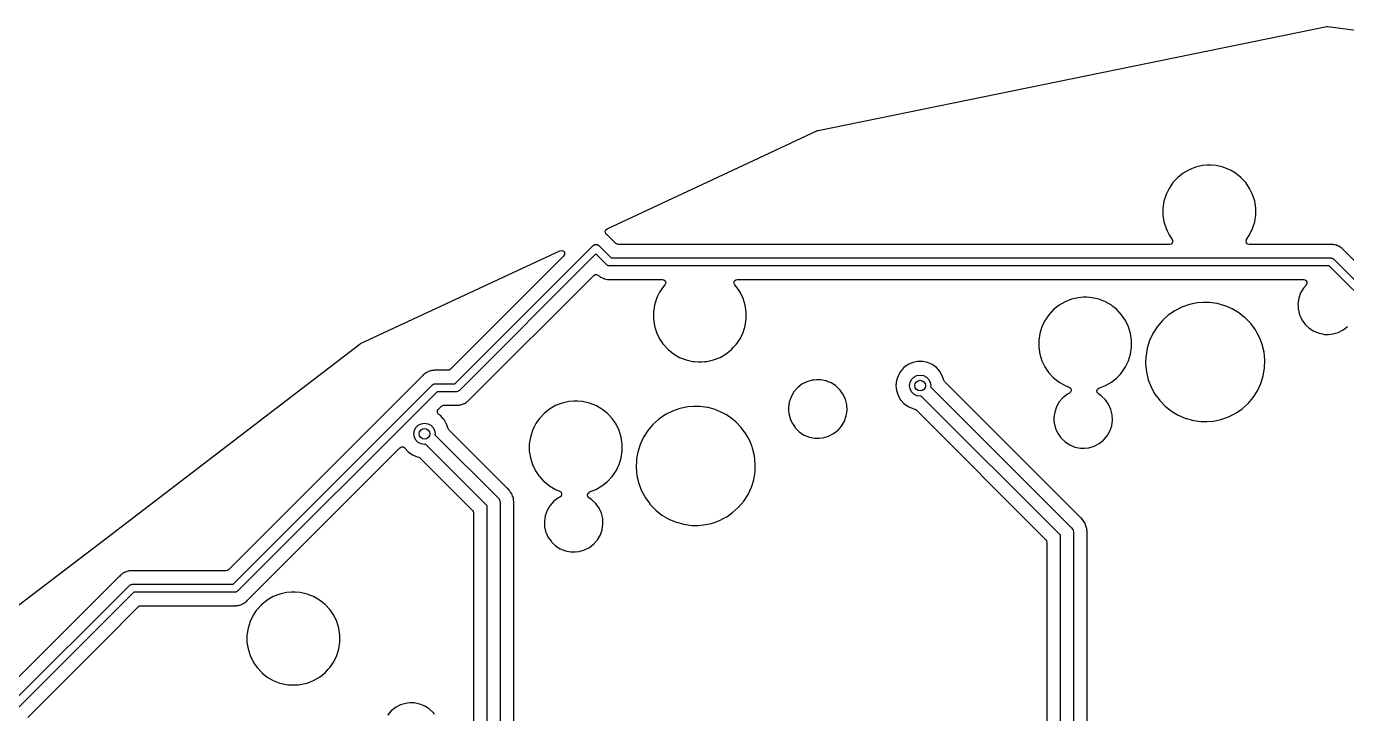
# Model space of a CAD drawing. Extents: x 15 to 269, y -160 to -43.
# Drawn here: x 173.04 to 222.85, y -69.39 to -43.45 of the extents above; entities that cross this region are included whole.
import ezdxf

# ---------------------------------------------------------------- set-up
doc = ezdxf.new("R2010")
doc.units = 0
doc.layers.add('BLACK', color=7, linetype='CONTINUOUS')

msp = doc.modelspace()

# ---------------------------------------------------------------- linework, layer by layer
at = {"layer": 'BLACK', "linetype": 'CONTINUOUS'}
for p, q in [((202.914, -47.3775), (222.1, -43.4547)), ((222.1, -43.4547), (222.141, -43.4533)), ((222.141, -43.4533), (244.502, -46.4415)), ((200.47, -48.514), (202.887, -47.3867)), ((202.887, -47.3867), (202.914, -47.3775)), ((194.948, -51.0893), (200.47, -48.514)), ((217.152, -48.7652), (216.907, -48.8611)), ((217.407, -48.7068), (217.152, -48.7652)), ((217.603, -48.6921), (217.407, -48.7068)), ((217.734, -48.6921), (217.603, -48.6921)), ((217.603, -48.6921), (217.603, -48.6921)), ((217.931, -48.7068), (217.734, -48.6921)), ((217.734, -48.6921), (217.734, -48.6921)), ((218.186, -48.7652), (217.931, -48.7068)), ((218.431, -48.8611), (218.186, -48.7652)), ((216.475, -49.1558), (216.297, -49.3481)), ((216.68, -48.9922), (216.475, -49.1558)), ((216.907, -48.8611), (216.68, -48.9922)), ((218.472, -48.8851), (218.431, -48.8611)), ((218.431, -48.8611), (218.431, -48.8611)), ((218.431, -48.8611), (218.431, -48.8611)), ((218.658, -48.9922), (218.472, -48.8851)), ((218.863, -49.1558), (218.658, -48.9922)), ((218.658, -48.9922), (218.658, -48.9922)), ((219.041, -49.3481), (218.863, -49.1558)), ((218.863, -49.1558), (218.863, -49.1558)), ((218.863, -49.1558), (218.863, -49.1558)), ((216.035, -49.8013), (215.958, -50.052)), ((216.149, -49.5649), (216.035, -49.8013)), ((216.213, -49.4709), (216.149, -49.5649)), ((216.297, -49.3481), (216.213, -49.4709)), ((219.041, -49.3482), (219.041, -49.3481)), ((219.041, -49.3481), (219.041, -49.3481)), ((219.189, -49.5649), (219.041, -49.3482)), ((219.303, -49.8013), (219.189, -49.5649)), ((219.38, -50.052), (219.303, -49.8013)), ((215.958, -50.052), (215.918, -50.3114)), ((219.419, -50.3114), (219.38, -50.052)), ((215.918, -50.3114), (215.918, -50.5738)), ((215.918, -50.5738), (215.958, -50.8332)), ((219.38, -50.8332), (219.419, -50.5738)), ((219.419, -50.5738), (219.419, -50.3114)), ((194.878, -51.184), (194.901, -51.1277)), ((194.884, -51.2445), (194.878, -51.184)), ((194.919, -51.2947), (194.884, -51.2445)), ((194.901, -51.1277), (194.948, -51.0893)), ((194.947, -51.3198), (194.919, -51.2947)), ((215.958, -50.8332), (216.035, -51.084)), ((216.035, -51.084), (216.075, -51.1666)), ((216.075, -51.1666), (216.149, -51.3203)), ((219.189, -51.3203), (219.303, -51.084)), ((219.303, -51.084), (219.38, -50.8332)), ((189.208, -56.94), (194.424, -51.7239)), ((194.424, -51.7239), (194.491, -51.6851)), ((194.491, -51.6851), (194.569, -51.6851)), ((194.569, -51.6851), (194.636, -51.7239)), ((194.636, -51.7239), (195.105, -52.1926)), ((194.953, -51.3247), (194.947, -51.3198)), ((194.966, -51.3351), (194.953, -51.3247)), ((194.978, -51.347), (194.966, -51.3351)), ((194.966, -51.3351), (194.966, -51.3351)), ((194.984, -51.3523), (194.978, -51.347)), ((195.028, -51.3911), (194.984, -51.3523)), ((195.033, -51.3987), (195.028, -51.3911)), ((195.048, -51.4167), (195.033, -51.3987)), ((195.168, -51.5371), (195.048, -51.4167)), ((195.279, -51.6478), (195.168, -51.5371)), ((195.319, -51.6747), (195.279, -51.6478)), ((195.367, -51.6841), (195.319, -51.6747)), ((216.162, -51.6841), (195.367, -51.6841)), ((216.149, -51.3203), (216.149, -51.3203)), ((216.149, -51.3203), (216.149, -51.3203)), ((216.149, -51.3203), (216.265, -51.4903)), ((216.226, -51.6663), (216.162, -51.6841)), ((216.272, -51.6181), (216.226, -51.6663)), ((216.265, -51.4903), (216.286, -51.5532)), ((216.286, -51.5532), (216.272, -51.6181)), ((219.052, -51.5532), (219.073, -51.4903)), ((219.066, -51.6181), (219.052, -51.5532)), ((219.112, -51.6663), (219.066, -51.6181)), ((219.073, -51.4903), (219.189, -51.3203)), ((219.176, -51.6841), (219.112, -51.6663)), ((222.219, -51.6841), (219.176, -51.6841)), ((222.231, -51.6836), (222.219, -51.6841)), ((222.277, -51.6792), (222.231, -51.6836)), ((222.29, -51.6812), (222.277, -51.6792)), ((222.277, -51.6792), (222.277, -51.6792)), ((222.298, -51.6826), (222.29, -51.6812)), ((222.318, -51.6841), (222.298, -51.6826)), ((222.339, -51.6841), (222.318, -51.6841)), ((222.384, -51.6956), (222.339, -51.6841)), ((222.339, -51.6841), (222.339, -51.6841)), ((222.396, -51.698), (222.384, -51.6956)), ((222.441, -51.7052), (222.396, -51.698)), ((222.461, -51.7138), (222.441, -51.7052)), ((222.48, -51.7201), (222.461, -51.7138)), ((222.501, -51.7255), (222.48, -51.7201)), ((222.518, -51.7352), (222.501, -51.7255)), ((222.541, -51.7478), (222.518, -51.7352)), ((222.552, -51.7529), (222.541, -51.7478)), ((222.594, -51.7713), (222.552, -51.7529)), ((222.611, -51.7846), (222.594, -51.7713)), ((222.628, -51.7952), (222.611, -51.7846)), ((222.646, -51.8057), (222.628, -51.7952)), ((185.652, -55.4247), (193.17, -51.9186)), ((193.31, -52.1186), (189.034, -56.3952)), ((194.53, -52.0421), (189.376, -57.1961)), ((193.17, -51.9186), (193.238, -51.9079)), ((193.238, -51.9079), (193.3, -51.9346)), ((193.3, -51.9346), (193.34, -51.9906)), ((193.343, -52.0589), (193.31, -52.1186)), ((193.34, -51.9906), (193.343, -52.0589)), ((194.937, -52.4487), (194.53, -52.0421)), ((195.105, -52.1926), (222.256, -52.1926)), ((222.256, -52.1926), (222.275, -52.1977)), ((222.275, -52.1977), (222.295, -52.1977)), ((222.295, -52.1977), (222.312, -52.2076)), ((222.312, -52.2076), (222.331, -52.2127)), ((222.331, -52.2127), (222.345, -52.2267)), ((222.345, -52.2267), (222.362, -52.2366)), ((222.362, -52.2366), (230.496, -60.3703)), ((222.68, -51.8373), (222.646, -51.8057)), ((222.689, -51.8449), (222.68, -51.8373)), ((222.693, -51.8477), (222.689, -51.8449)), ((222.713, -51.8683), (222.693, -51.8477)), ((222.716, -51.871), (222.713, -51.8683)), ((222.77, -51.9213), (222.716, -51.871)), ((222.783, -51.9381), (222.77, -51.9213)), ((224.406, -53.5612), (222.783, -51.9381)), ((194.954, -52.4586), (194.937, -52.4487)), ((194.968, -52.4725), (194.954, -52.4586)), ((194.987, -52.4776), (194.968, -52.4725)), ((195.004, -52.4875), (194.987, -52.4776)), ((195.024, -52.4875), (195.004, -52.4875)), ((195.043, -52.4926), (195.024, -52.4875)), ((222.194, -52.4926), (195.043, -52.4926)), ((230.24, -60.5385), (222.194, -52.4926)), ((189.762, -57.5295), (194.443, -52.8482)), ((194.443, -52.8482), (194.494, -52.8176)), ((194.494, -52.8176), (194.553, -52.8138)), ((194.553, -52.8138), (194.607, -52.8379)), ((194.607, -52.8379), (194.61, -52.8402)), ((194.61, -52.8402), (194.61, -52.8403)), ((194.61, -52.8403), (194.619, -52.8479)), ((194.619, -52.8479), (194.619, -52.8482)), ((194.619, -52.8482), (194.652, -52.8796)), ((194.652, -52.8796), (194.671, -52.89)), ((194.671, -52.89), (194.688, -52.9007)), ((194.688, -52.9007), (194.705, -52.9139)), ((194.705, -52.9139), (194.747, -52.9323)), ((194.747, -52.9323), (194.758, -52.9375)), ((194.758, -52.9375), (194.798, -52.9598)), ((194.798, -52.9598), (194.819, -52.9651)), ((194.819, -52.9651), (194.838, -52.9714)), ((194.838, -52.9714), (194.857, -52.98)), ((194.857, -52.98), (194.857, -52.98)), ((194.857, -52.98), (194.857, -52.98)), ((194.857, -52.98), (194.903, -52.9873)), ((194.903, -52.9873), (194.915, -52.9896)), ((194.915, -52.9896), (194.959, -53.0011)), ((194.959, -53.0011), (194.981, -53.0011)), ((194.981, -53.0011), (195, -53.0027)), ((195, -53.0027), (195.022, -53.006)), ((195.022, -53.006), (195.064, -53.002)), ((195.064, -53.002), (195.068, -53.0017)), ((195.068, -53.0017), (195.08, -53.0011)), ((195.08, -53.0011), (197.037, -53.0011)), ((197.075, -53.2668), (196.927, -53.4836)), ((197.037, -53.0011), (197.092, -53.0142)), ((197.128, -53.2095), (197.075, -53.2668)), ((197.092, -53.0142), (197.136, -53.0508)), ((197.156, -53.1599), (197.128, -53.2095)), ((197.136, -53.0508), (197.159, -53.103)), ((197.159, -53.103), (197.156, -53.1599)), ((199.735, -53.103), (199.758, -53.0508)), ((199.738, -53.1599), (199.735, -53.103)), ((199.766, -53.2095), (199.738, -53.1599)), ((199.758, -53.0508), (199.802, -53.0142)), ((199.82, -53.2668), (199.766, -53.2095)), ((199.802, -53.0142), (199.857, -53.0011)), ((199.967, -53.4836), (199.82, -53.2668)), ((199.82, -53.2668), (199.82, -53.2668)), ((199.857, -53.0011), (221.231, -53.0011)), ((221.317, -53.2154), (221.217, -53.3314)), ((221.231, -53.0011), (221.286, -53.0139)), ((221.286, -53.0139), (221.329, -53.0494)), ((221.325, -53.2063), (221.317, -53.2154)), ((221.351, -53.1567), (221.325, -53.2063)), ((221.329, -53.0494), (221.353, -53.1005)), ((221.353, -53.1005), (221.351, -53.1567)), ((196.813, -53.72), (196.736, -53.9707)), ((196.841, -53.6611), (196.813, -53.72)), ((196.927, -53.4836), (196.841, -53.6611)), ((200.081, -53.72), (199.967, -53.4836)), ((200.158, -53.9707), (200.081, -53.72)), ((212.47, -53.7509), (212.226, -53.8467)), ((212.726, -53.6925), (212.47, -53.7509)), ((212.922, -53.6778), (212.726, -53.6925)), ((213.053, -53.6778), (212.922, -53.6778)), ((212.922, -53.6778), (212.922, -53.6778)), ((213.249, -53.6925), (213.053, -53.6778)), ((213.053, -53.6778), (213.053, -53.6778)), ((213.505, -53.7509), (213.249, -53.6925)), ((213.749, -53.8467), (213.505, -53.7509)), ((221.043, -53.7124), (221.013, -53.9206)), ((221.111, -53.5136), (221.043, -53.7124)), ((221.217, -53.3314), (221.111, -53.5136)), ((196.736, -53.9707), (196.697, -54.2301)), ((196.697, -54.2301), (196.697, -54.4925)), ((200.198, -54.2301), (200.158, -53.9707)), ((200.198, -54.4925), (200.198, -54.2301)), ((211.793, -54.1415), (211.615, -54.3338)), ((211.998, -53.9779), (211.793, -54.1415)), ((212.226, -53.8467), (211.998, -53.9779)), ((213.976, -53.9779), (213.749, -53.8467)), ((214.027, -54.0188), (213.976, -53.9779)), ((214.181, -54.1415), (214.027, -54.0188)), ((214.36, -54.3338), (214.181, -54.1415)), ((214.181, -54.1415), (214.181, -54.1415)), ((214.181, -54.1415), (214.181, -54.1415)), ((216.367, -54.1847), (216.12, -54.3548)), ((216.636, -54.0492), (216.367, -54.1847)), ((216.92, -53.9506), (216.636, -54.0492)), ((217.214, -53.8908), (216.92, -53.9506)), ((217.439, -53.8757), (217.214, -53.8908)), ((217.664, -53.8757), (217.439, -53.8757)), ((217.439, -53.8757), (217.439, -53.8757)), ((217.962, -53.9158), (217.664, -53.8757)), ((218.252, -53.9952), (217.962, -53.9158)), ((217.962, -53.9158), (217.962, -53.9158)), ((217.962, -53.9158), (217.962, -53.9158)), ((218.323, -54.0255), (218.252, -53.9952)), ((218.528, -54.1125), (218.323, -54.0255)), ((218.658, -54.189), (218.528, -54.1125)), ((218.787, -54.2656), (218.658, -54.189)), ((218.999, -54.4328), (218.787, -54.2656)), ((221.013, -53.9206), (221.013, -53.9206)), ((221.013, -53.9206), (221.018, -54.0255)), ((221.018, -54.0255), (221.023, -54.1307)), ((221.023, -54.1307), (221.027, -54.1471)), ((221.027, -54.1471), (221.072, -54.3351)), ((196.697, -54.4925), (196.736, -54.7519)), ((196.736, -54.7519), (196.813, -55.0026)), ((200.081, -55.0026), (200.158, -54.7519)), ((200.158, -54.7519), (200.198, -54.4925)), ((211.467, -54.5506), (211.353, -54.787)), ((211.534, -54.4518), (211.467, -54.5506)), ((211.615, -54.3338), (211.534, -54.4518)), ((214.508, -54.5506), (214.36, -54.3338)), ((214.36, -54.3338), (214.36, -54.3338)), ((214.36, -54.3338), (214.36, -54.3338)), ((214.621, -54.787), (214.508, -54.5506)), ((215.897, -54.5563), (215.703, -54.7858)), ((216.12, -54.3548), (215.897, -54.5563)), ((219.023, -54.4518), (218.999, -54.4328)), ((219.232, -54.6678), (219.023, -54.4518)), ((219.41, -54.9097), (219.232, -54.6678)), ((221.072, -54.3351), (221.117, -54.4328)), ((221.117, -54.4328), (221.16, -54.5264)), ((221.16, -54.5264), (221.26, -54.6678)), ((221.26, -54.6678), (221.282, -54.6978)), ((221.282, -54.6978), (221.434, -54.8429)), ((222.716, -54.904), (222.881, -54.774)), ((196.813, -55.0026), (196.927, -55.239)), ((196.927, -55.239), (197.057, -55.4295)), ((199.82, -55.4558), (199.967, -55.239)), ((199.967, -55.239), (200.081, -55.0026)), ((211.276, -55.0377), (211.237, -55.2971)), ((211.353, -54.787), (211.276, -55.0377)), ((214.699, -55.0377), (214.621, -54.787)), ((214.738, -55.2971), (214.699, -55.0377)), ((215.541, -55.0391), (215.415, -55.3117)), ((215.703, -54.7858), (215.541, -55.0391)), ((219.478, -55.0348), (219.41, -54.9097)), ((219.554, -55.1733), (219.478, -55.0348)), ((219.584, -55.2509), (219.554, -55.1733)), ((219.662, -55.4537), (219.584, -55.2509)), ((221.434, -54.8429), (221.434, -54.8429)), ((221.434, -54.8429), (221.434, -54.8429)), ((221.434, -54.8429), (221.611, -54.9566)), ((221.611, -54.9566), (221.611, -54.9566)), ((221.611, -54.9566), (221.806, -55.0348)), ((221.806, -55.0348), (221.935, -55.0596)), ((221.935, -55.0596), (222.013, -55.0746)), ((222.013, -55.0746), (222.013, -55.0746)), ((222.013, -55.0746), (222.17, -55.0746)), ((222.17, -55.0746), (222.327, -55.0596)), ((222.17, -55.0746), (222.17, -55.0746)), ((222.327, -55.0596), (222.529, -55.0004)), ((222.529, -55.0004), (222.716, -54.904)), ((176.072, -62.7481), (185.63, -55.4386)), ((185.63, -55.4386), (185.652, -55.4247)), ((197.057, -55.4295), (197.075, -55.4558)), ((197.075, -55.4558), (197.253, -55.6481)), ((197.253, -55.6481), (197.253, -55.6481)), ((197.253, -55.6481), (197.458, -55.8117)), ((199.436, -55.8117), (199.641, -55.6481)), ((199.641, -55.6481), (199.723, -55.5595)), ((199.723, -55.5595), (199.768, -55.5117)), ((199.768, -55.5117), (199.82, -55.4558)), ((199.82, -55.4558), (199.82, -55.4558)), ((199.82, -55.4558), (199.82, -55.4558)), ((211.237, -55.2971), (211.237, -55.5595)), ((211.237, -55.5595), (211.276, -55.8189)), ((214.699, -55.8189), (214.738, -55.5595)), ((214.738, -55.5595), (214.738, -55.2971)), ((215.326, -55.5987), (215.28, -55.8698)), ((215.415, -55.3117), (215.326, -55.5987)), ((219.732, -55.746), (219.662, -55.4537)), ((219.762, -56.045), (219.732, -55.746)), ((197.458, -55.8117), (197.685, -55.9428)), ((197.685, -55.9428), (197.93, -56.0387)), ((197.93, -56.0387), (198.185, -56.0971)), ((198.185, -56.0971), (198.242, -56.1013)), ((198.242, -56.1013), (198.382, -56.1118)), ((198.382, -56.1118), (198.382, -56.1118)), ((198.382, -56.1118), (198.513, -56.1118)), ((198.513, -56.1118), (198.635, -56.1026)), ((198.513, -56.1118), (198.513, -56.1118)), ((198.635, -56.1026), (198.709, -56.0971)), ((198.709, -56.0971), (198.965, -56.0387)), ((198.965, -56.0387), (199.209, -55.9428)), ((199.209, -55.9428), (199.436, -55.8117)), ((206.303, -56.2189), (206.149, -56.3311)), ((206.478, -56.1412), (206.303, -56.2189)), ((206.665, -56.1015), (206.478, -56.1412)), ((206.855, -56.1015), (206.665, -56.1015)), ((206.665, -56.1015), (206.665, -56.1015)), ((207.042, -56.1412), (206.855, -56.1015)), ((206.855, -56.1015), (206.855, -56.1015)), ((207.217, -56.2189), (207.042, -56.1412)), ((207.25, -56.2433), (207.217, -56.2189)), ((207.371, -56.3311), (207.25, -56.2433)), ((211.276, -55.8189), (211.353, -56.0696)), ((211.353, -56.0696), (211.467, -56.306)), ((214.508, -56.306), (214.561, -56.1953)), ((214.561, -56.1953), (214.621, -56.0696)), ((214.621, -56.0696), (214.699, -55.8189)), ((215.276, -55.895), (215.266, -56.1772)), ((215.266, -56.1772), (215.266, -56.1953)), ((215.266, -56.1953), (215.296, -56.4943)), ((215.28, -55.8698), (215.276, -55.895)), ((219.752, -56.3453), (219.762, -56.045)), ((187.978, -56.6505), (180.668, -63.961)), ((187.986, -56.6418), (187.978, -56.6505)), ((188.016, -56.6062), (187.986, -56.6418)), ((188.033, -56.5935), (188.016, -56.6062)), ((188.048, -56.5808), (188.033, -56.5935)), ((188.063, -56.5655), (188.048, -56.5808)), ((188.103, -56.542), (188.063, -56.5655)), ((188.113, -56.5356), (188.103, -56.542)), ((188.15, -56.5084), (188.113, -56.5356)), ((188.17, -56.5004), (188.15, -56.5084)), ((188.188, -56.4919), (188.17, -56.5004)), ((188.206, -56.4809), (188.188, -56.4919)), ((188.251, -56.4679), (188.206, -56.4809)), ((188.262, -56.4642), (188.251, -56.4679)), ((188.305, -56.4471), (188.262, -56.4642)), ((188.326, -56.4444), (188.305, -56.4471)), ((188.345, -56.4405), (188.326, -56.4444)), ((188.366, -56.4344), (188.345, -56.4405)), ((188.412, -56.433), (188.366, -56.4344)), ((188.424, -56.4321), (188.412, -56.433)), ((188.429, -56.4315), (188.424, -56.4321)), ((188.458, -56.4315), (188.429, -56.4315)), ((188.462, -56.4314), (188.458, -56.4315)), ((188.535, -56.4291), (188.462, -56.4314)), ((188.556, -56.4315), (188.535, -56.4291)), ((188.946, -56.4315), (188.556, -56.4315)), ((188.993, -56.4221), (188.946, -56.4315)), ((189.034, -56.3952), (188.993, -56.4221)), ((205.925, -56.6384), (205.866, -56.8201)), ((206.021, -56.4731), (205.925, -56.6384)), ((206.149, -56.3311), (206.021, -56.4731)), ((206.38, -56.8864), (206.436, -56.7749)), ((206.436, -56.7749), (206.525, -56.6864)), ((206.525, -56.6864), (206.636, -56.6296)), ((206.636, -56.6296), (206.76, -56.61)), ((206.76, -56.61), (206.884, -56.6296)), ((206.884, -56.6296), (206.995, -56.6864)), ((206.995, -56.6864), (207.084, -56.7749)), ((207.084, -56.7749), (207.14, -56.8864)), ((207.46, -56.4292), (207.371, -56.3311)), ((207.499, -56.4731), (207.46, -56.4292)), ((207.595, -56.6384), (207.499, -56.4731)), ((207.65, -56.8077), (207.595, -56.6384)), ((211.467, -56.306), (211.581, -56.4731)), ((211.581, -56.4731), (211.615, -56.5228)), ((211.615, -56.5228), (211.779, -56.6996)), ((211.779, -56.6996), (211.793, -56.7151)), ((211.793, -56.7151), (211.998, -56.8787)), ((213.976, -56.8787), (214.181, -56.7151)), ((214.181, -56.7151), (214.299, -56.5886)), ((214.299, -56.5886), (214.36, -56.5228)), ((214.36, -56.5228), (214.508, -56.306)), ((214.36, -56.5228), (214.36, -56.5228)), ((214.36, -56.5228), (214.36, -56.5228)), ((215.296, -56.4943), (215.365, -56.7866)), ((219.613, -56.9286), (219.702, -56.6416)), ((219.702, -56.6416), (219.752, -56.3453)), ((180.842, -64.5058), (188.364, -56.9839)), ((188.532, -57.24), (181.01, -64.7619)), ((188.364, -56.9839), (188.381, -56.9741)), ((188.381, -56.9741), (188.395, -56.9601)), ((188.395, -56.9601), (188.414, -56.955)), ((188.414, -56.955), (188.431, -56.9451)), ((188.431, -56.9451), (188.451, -56.9451)), ((188.451, -56.9451), (188.47, -56.94)), ((188.47, -56.94), (189.208, -56.94)), ((189.27, -57.24), (188.532, -57.24)), ((189.289, -57.2349), (189.27, -57.24)), ((189.309, -57.2349), (189.289, -57.2349)), ((189.326, -57.225), (189.309, -57.2349)), ((189.345, -57.2199), (189.326, -57.225)), ((189.359, -57.2059), (189.345, -57.2199)), ((189.376, -57.1961), (189.359, -57.2059)), ((201.995, -57.2501), (201.89, -57.4323)), ((202.128, -57.0966), (201.995, -57.2501)), ((202.133, -57.0911), (202.128, -57.0966)), ((202.148, -57.0786), (202.133, -57.0911)), ((202.298, -56.9611), (202.148, -57.0786)), ((202.485, -56.8647), (202.298, -56.9611)), ((202.687, -56.8055), (202.485, -56.8647)), ((202.756, -56.7988), (202.687, -56.8055)), ((202.844, -56.7905), (202.756, -56.7988)), ((203.001, -56.7905), (202.844, -56.7905)), ((203.208, -56.8303), (203.001, -56.7905)), ((203.001, -56.7905), (203.001, -56.7905)), ((203.257, -56.8499), (203.208, -56.8303)), ((203.208, -56.8303), (203.208, -56.8303)), ((203.208, -56.8303), (203.208, -56.8303)), ((203.403, -56.9085), (203.257, -56.8499)), ((203.561, -57.01), (203.403, -56.9085)), ((203.58, -57.0222), (203.561, -57.01)), ((203.732, -57.1673), (203.58, -57.0222)), ((203.58, -57.0222), (203.58, -57.0222)), ((203.58, -57.0222), (203.58, -57.0222)), ((203.74, -57.1788), (203.732, -57.1673)), ((203.854, -57.3387), (203.74, -57.1788)), ((205.847, -57.0098), (205.846, -57.01)), ((205.846, -57.01), (205.856, -57.0999)), ((205.866, -56.8201), (205.847, -57.0098)), ((205.856, -57.0999), (205.866, -57.1999)), ((205.866, -57.1999), (205.925, -57.3816)), ((206.36, -57.01), (206.38, -56.8864)), ((206.38, -57.1336), (206.36, -57.01)), ((206.436, -57.2451), (206.38, -57.1336)), ((206.525, -57.3336), (206.436, -57.2451)), ((207.14, -56.8864), (207.16, -57.01)), ((207.16, -57.01), (207.154, -57.0501)), ((207.154, -57.0501), (212.475, -62.371)), ((207.68, -56.8571), (207.65, -56.8077)), ((212.825, -62.0023), (207.68, -56.8571)), ((211.998, -56.8787), (212.226, -57.0098)), ((212.226, -57.0098), (212.379, -57.07)), ((212.379, -57.07), (212.425, -57.1019)), ((212.433, -57.2591), (212.39, -57.2956)), ((212.425, -57.1019), (212.453, -57.1511)), ((212.456, -57.2074), (212.433, -57.2591)), ((212.453, -57.1511), (212.456, -57.2074)), ((213.426, -57.2092), (213.45, -57.1466)), ((213.438, -57.2754), (213.426, -57.2092)), ((213.482, -57.3257), (213.438, -57.2754)), ((213.45, -57.1466), (213.504, -57.106)), ((213.504, -57.106), (213.505, -57.1057)), ((213.505, -57.1057), (213.749, -57.0098)), ((213.505, -57.1057), (213.505, -57.1057)), ((213.749, -57.0098), (213.976, -56.8787)), ((215.365, -56.7866), (215.473, -57.067)), ((215.473, -57.067), (215.618, -57.3305)), ((219.325, -57.4544), (219.486, -57.2012)), ((219.486, -57.2012), (219.613, -56.9286)), ((188.706, -57.7848), (188.747, -57.7579)), ((188.747, -57.7579), (188.794, -57.7485)), ((188.794, -57.7485), (189.184, -57.7485)), ((189.184, -57.7485), (189.205, -57.7509)), ((189.205, -57.7509), (189.208, -57.7508)), ((189.208, -57.7508), (189.278, -57.7486)), ((189.208, -57.7508), (189.208, -57.7508)), ((189.278, -57.7486), (189.282, -57.7485)), ((189.282, -57.7485), (189.311, -57.7485)), ((189.311, -57.7485), (189.316, -57.7479)), ((189.316, -57.7479), (189.328, -57.747)), ((189.328, -57.747), (189.374, -57.7456)), ((189.374, -57.7456), (189.395, -57.7395)), ((189.395, -57.7395), (189.414, -57.7356)), ((189.414, -57.7356), (189.435, -57.7329)), ((189.435, -57.7329), (189.478, -57.7158)), ((189.478, -57.7158), (189.489, -57.7121)), ((189.489, -57.7121), (189.534, -57.6991)), ((189.534, -57.6991), (189.552, -57.6881)), ((189.552, -57.6881), (189.57, -57.6796)), ((189.57, -57.6796), (189.59, -57.6716)), ((189.59, -57.6716), (189.627, -57.6444)), ((189.627, -57.6444), (189.637, -57.638)), ((189.637, -57.638), (189.677, -57.6145)), ((189.677, -57.6145), (189.692, -57.5992)), ((189.692, -57.5992), (189.707, -57.5865)), ((189.707, -57.5865), (189.724, -57.5738)), ((189.724, -57.5738), (189.754, -57.5382)), ((189.754, -57.5382), (189.762, -57.5295)), ((193.004, -57.7654), (192.777, -57.8965)), ((193.248, -57.6695), (193.004, -57.7654)), ((193.504, -57.6111), (193.248, -57.6695)), ((193.7, -57.5964), (193.504, -57.6111)), ((193.831, -57.5964), (193.7, -57.5964)), ((193.7, -57.5964), (193.7, -57.5964)), ((194.027, -57.6111), (193.831, -57.5964)), ((193.831, -57.5964), (193.831, -57.5964)), ((194.283, -57.6695), (194.027, -57.6111)), ((194.527, -57.7654), (194.283, -57.6695)), ((194.543, -57.7744), (194.527, -57.7654)), ((194.527, -57.7654), (194.527, -57.7654)), ((194.527, -57.7654), (194.527, -57.7654)), ((201.821, -57.631), (201.794, -57.8182)), ((201.89, -57.4323), (201.821, -57.631)), ((203.942, -57.53), (203.854, -57.3387)), ((203.854, -57.3387), (203.854, -57.3387)), ((203.854, -57.3387), (203.854, -57.3387)), ((203.991, -57.7344), (203.942, -57.53)), ((204.001, -57.9445), (203.991, -57.7344)), ((205.925, -57.3816), (206.021, -57.5469)), ((206.021, -57.5469), (206.021, -57.5469)), ((206.021, -57.5469), (206.149, -57.6889)), ((206.149, -57.6889), (206.303, -57.8011)), ((206.636, -57.3904), (206.525, -57.3336)), ((206.76, -57.41), (206.636, -57.3904)), ((206.8, -57.4036), (206.76, -57.41)), ((212.048, -62.6513), (206.8, -57.4036)), ((212.009, -57.6252), (211.903, -57.8074)), ((212.146, -57.4663), (212.009, -57.6252)), ((212.312, -57.3363), (212.146, -57.4663)), ((212.39, -57.2956), (212.312, -57.3363)), ((213.541, -57.3637), (213.482, -57.3257)), ((213.594, -57.3973), (213.541, -57.3637)), ((213.746, -57.5425), (213.594, -57.3973)), ((213.777, -57.5865), (213.746, -57.5425)), ((213.868, -57.7138), (213.777, -57.5865)), ((213.955, -57.9052), (213.868, -57.7138)), ((213.868, -57.7138), (213.868, -57.7138)), ((213.868, -57.7138), (213.868, -57.7138)), ((215.618, -57.3305), (215.771, -57.5383)), ((215.771, -57.5383), (215.796, -57.5724)), ((215.796, -57.5724), (216.005, -57.7884)), ((218.908, -57.8855), (219.131, -57.6839)), ((219.131, -57.6839), (219.325, -57.4544)), ((188.546, -58.0065), (188.553, -57.9539)), ((188.562, -58.0574), (188.546, -58.0065)), ((188.553, -57.9539), (188.582, -57.9091)), ((188.597, -58.0971), (188.562, -58.0574)), ((188.582, -57.9091), (188.706, -57.7848)), ((188.671, -58.1511), (188.597, -58.0971)), ((188.779, -58.2713), (188.671, -58.1511)), ((188.799, -58.2931), (188.779, -58.2713)), ((192.393, -58.2524), (192.317, -58.3644)), ((192.572, -58.0601), (192.393, -58.2524)), ((192.777, -57.8965), (192.572, -58.0601)), ((194.754, -57.8965), (194.543, -57.7744)), ((194.782, -57.9187), (194.754, -57.8965)), ((194.959, -58.0601), (194.782, -57.9187)), ((195.138, -58.2524), (194.959, -58.0601)), ((194.959, -58.0601), (194.959, -58.0601)), ((194.959, -58.0601), (194.959, -58.0601)), ((195.286, -58.4692), (195.138, -58.2524)), ((195.138, -58.2524), (195.138, -58.2524)), ((195.138, -58.2524), (195.138, -58.2524)), ((197.146, -58.1034), (196.898, -58.2734)), ((197.414, -57.9678), (197.146, -58.1034)), ((197.698, -57.8693), (197.414, -57.9678)), ((197.992, -57.8094), (197.698, -57.8693)), ((198.217, -57.7944), (197.992, -57.8094)), ((198.442, -57.7944), (198.217, -57.7944)), ((198.217, -57.7944), (198.217, -57.7944)), ((198.74, -57.8344), (198.442, -57.7944)), ((198.758, -57.8392), (198.74, -57.8344)), ((198.74, -57.8344), (198.74, -57.8344)), ((198.74, -57.8344), (198.74, -57.8344)), ((199.03, -57.9138), (198.758, -57.8392)), ((199.102, -57.9445), (199.03, -57.9138)), ((199.306, -58.0311), (199.102, -57.9445)), ((199.43, -58.1041), (199.306, -58.0311)), ((199.565, -58.1843), (199.43, -58.1041)), ((199.759, -58.3375), (199.565, -58.1843)), ((201.794, -57.8182), (201.791, -57.8392)), ((201.791, -57.8392), (201.797, -57.9678)), ((201.797, -57.9678), (201.801, -58.0493)), ((201.801, -58.0493), (201.804, -58.062)), ((201.804, -58.062), (201.85, -58.2537)), ((201.85, -58.2537), (201.883, -58.3245)), ((203.902, -58.3515), (203.971, -58.1527)), ((203.971, -58.1527), (204.001, -57.9445)), ((206.303, -57.8011), (206.478, -57.8788)), ((206.478, -57.8788), (206.541, -57.8923)), ((206.541, -57.8923), (206.575, -57.9046)), ((206.575, -57.9046), (206.603, -57.9259)), ((206.603, -57.9259), (211.503, -62.8257)), ((211.835, -58.0062), (211.805, -58.2102)), ((211.805, -58.2102), (211.805, -58.2144)), ((211.805, -58.2144), (211.808, -58.2931)), ((211.903, -57.8074), (211.835, -58.0062)), ((214.005, -58.1096), (213.955, -57.9052)), ((214.015, -58.3197), (214.005, -58.1096)), ((216.005, -57.7884), (216.241, -57.9746)), ((216.241, -57.9746), (216.499, -58.1278)), ((216.499, -58.1278), (216.776, -58.2451)), ((216.776, -58.2451), (216.776, -58.2451)), ((216.776, -58.2451), (216.776, -58.2451)), ((216.776, -58.2451), (216.808, -58.2537)), ((216.808, -58.2537), (217.066, -58.3245)), ((218.108, -58.2896), (218.392, -58.1911)), ((218.392, -58.1911), (218.566, -58.1034)), ((218.566, -58.1034), (218.66, -58.0555)), ((218.66, -58.0555), (218.708, -58.0226)), ((218.708, -58.0226), (218.908, -57.8855)), ((187.66, -58.83), (187.68, -58.7064)), ((187.68, -58.7064), (187.736, -58.5949)), ((187.736, -58.5949), (187.825, -58.5064)), ((187.825, -58.5064), (187.936, -58.4496)), ((187.936, -58.4496), (188.06, -58.43)), ((188.06, -58.43), (188.184, -58.4496)), ((188.184, -58.4496), (188.295, -58.5064)), ((188.295, -58.5064), (188.384, -58.5949)), ((188.384, -58.5949), (188.44, -58.7064)), ((188.44, -58.7064), (188.46, -58.83)), ((188.895, -58.4584), (188.799, -58.2931)), ((188.95, -58.6277), (188.895, -58.4584)), ((188.98, -58.6771), (188.95, -58.6277)), ((189.781, -59.4781), (188.98, -58.6771)), ((192.131, -58.7056), (192.054, -58.9563)), ((192.189, -58.5861), (192.131, -58.7056)), ((192.245, -58.4692), (192.189, -58.5861)), ((192.262, -58.4451), (192.245, -58.4692)), ((192.317, -58.3644), (192.262, -58.4451)), ((195.4, -58.7056), (195.286, -58.4692)), ((195.477, -58.9563), (195.4, -58.7056)), ((196.481, -58.7045), (196.319, -58.9577)), ((196.675, -58.475), (196.481, -58.7045)), ((196.898, -58.2734), (196.675, -58.475)), ((199.801, -58.3705), (199.759, -58.3375)), ((200.01, -58.5865), (199.801, -58.3705)), ((200.188, -58.8284), (200.01, -58.5865)), ((201.883, -58.3245), (201.938, -58.4451)), ((201.938, -58.4451), (202.038, -58.5861)), ((202.038, -58.5861), (202.06, -58.6164)), ((202.06, -58.6164), (202.212, -58.7616)), ((202.212, -58.7616), (202.212, -58.7616)), ((202.212, -58.7616), (202.212, -58.7616)), ((202.212, -58.7616), (202.389, -58.8753)), ((203.494, -58.8226), (203.66, -58.6926)), ((203.66, -58.6926), (203.797, -58.5337)), ((203.797, -58.5337), (203.902, -58.3515)), ((211.808, -58.2931), (211.815, -58.4245)), ((211.815, -58.4245), (211.835, -58.5105)), ((211.835, -58.5105), (211.864, -58.6289)), ((211.864, -58.6289), (211.877, -58.6578)), ((211.877, -58.6578), (211.952, -58.8202)), ((213.811, -58.9088), (213.916, -58.7266)), ((213.916, -58.7266), (213.985, -58.5279)), ((213.985, -58.5279), (214.015, -58.3197)), ((217.066, -58.3245), (217.364, -58.3645)), ((217.364, -58.3645), (217.589, -58.3645)), ((217.589, -58.3645), (217.814, -58.3495)), ((217.589, -58.3645), (217.589, -58.3645)), ((217.814, -58.3495), (217.887, -58.3345)), ((217.887, -58.3345), (218.108, -58.2896)), ((187.68, -58.9536), (187.66, -58.83)), ((187.736, -59.0651), (187.68, -58.9536)), ((187.825, -59.1536), (187.736, -59.0651)), ((187.936, -59.2104), (187.825, -59.1536)), ((188.06, -59.23), (187.936, -59.2104)), ((188.1, -59.2236), (188.06, -59.23)), ((190.42, -61.5436), (188.1, -59.2236)), ((188.46, -58.83), (188.454, -58.8701)), ((188.454, -58.8701), (190.847, -61.2632)), ((192.054, -58.9563), (192.015, -59.2157)), ((192.015, -59.2157), (192.015, -59.4781)), ((195.516, -59.2157), (195.477, -58.9563)), ((195.516, -59.4781), (195.516, -59.2157)), ((196.193, -59.2303), (196.104, -59.5173)), ((196.319, -58.9577), (196.193, -59.2303)), ((200.257, -58.9535), (200.188, -58.8284)), ((200.332, -59.0919), (200.257, -58.9535)), ((200.422, -59.325), (200.332, -59.0919)), ((202.389, -58.8753), (202.389, -58.8753)), ((202.389, -58.8753), (202.584, -58.9535)), ((202.584, -58.9535), (202.713, -58.9783)), ((202.713, -58.9783), (202.791, -58.9933)), ((202.791, -58.9933), (202.791, -58.9933)), ((202.791, -58.9933), (202.948, -58.9933)), ((202.948, -58.9933), (203.105, -58.9783)), ((202.948, -58.9933), (202.948, -58.9933)), ((203.105, -58.9783), (203.307, -58.919)), ((203.307, -58.919), (203.494, -58.8226)), ((211.952, -58.8202), (212.061, -58.9732)), ((212.061, -58.9732), (212.074, -58.9916)), ((212.074, -58.9916), (212.226, -59.1367)), ((212.226, -59.1367), (212.226, -59.1367)), ((212.226, -59.1367), (212.226, -59.1367)), ((212.226, -59.1367), (212.403, -59.2504)), ((212.403, -59.2504), (212.403, -59.2504)), ((212.403, -59.2504), (212.598, -59.3286)), ((213.321, -59.2942), (213.508, -59.1978)), ((213.508, -59.1978), (213.673, -59.0678)), ((213.673, -59.0678), (213.811, -58.9088)), ((181.396, -65.0953), (187.135, -59.3559)), ((187.135, -59.3559), (187.193, -59.3232)), ((187.193, -59.3232), (187.259, -59.325)), ((187.259, -59.325), (187.315, -59.3606)), ((187.315, -59.3606), (187.321, -59.3669)), ((187.321, -59.3669), (187.321, -59.3669)), ((187.321, -59.3669), (187.449, -59.5089)), ((187.449, -59.5089), (187.603, -59.6211)), ((187.603, -59.6211), (187.778, -59.6988)), ((187.778, -59.6988), (187.841, -59.7123)), ((187.841, -59.7123), (187.875, -59.7246)), ((187.875, -59.7246), (187.903, -59.7459)), ((187.903, -59.7459), (189.875, -61.7179)), ((191.197, -60.8946), (189.781, -59.4781)), ((192.015, -59.4781), (192.054, -59.7375)), ((192.054, -59.7375), (192.131, -59.9883)), ((195.4, -59.9883), (195.477, -59.7375)), ((195.477, -59.7375), (195.516, -59.4781)), ((196.073, -59.7025), (196.054, -59.8136)), ((196.104, -59.5173), (196.073, -59.7025)), ((200.44, -59.3723), (200.422, -59.325)), ((200.51, -59.6646), (200.44, -59.3723)), ((200.54, -59.9636), (200.51, -59.6646)), ((212.598, -59.3286), (212.727, -59.3534)), ((212.727, -59.3534), (212.805, -59.3684)), ((212.805, -59.3684), (212.805, -59.3684)), ((212.805, -59.3684), (212.962, -59.3684)), ((212.962, -59.3684), (213.119, -59.3534)), ((212.962, -59.3684), (212.962, -59.3684)), ((213.119, -59.3534), (213.321, -59.2942)), ((192.131, -59.9883), (192.245, -60.2246)), ((192.245, -60.2246), (192.374, -60.4129)), ((195.138, -60.4414), (195.286, -60.2246)), ((195.286, -60.2246), (195.339, -60.1139)), ((195.339, -60.1139), (195.4, -59.9883)), ((196.054, -59.8136), (196.044, -60.1093)), ((196.044, -60.1093), (196.044, -60.1139)), ((196.044, -60.1139), (196.074, -60.4129)), ((200.48, -60.5602), (200.53, -60.2639)), ((200.53, -60.2639), (200.54, -59.9636)), ((192.374, -60.4129), (192.393, -60.4414)), ((192.393, -60.4414), (192.564, -60.6257)), ((192.564, -60.6257), (192.572, -60.6337)), ((192.572, -60.6337), (192.777, -60.7973)), ((194.754, -60.7973), (194.959, -60.6337)), ((194.959, -60.6337), (195.126, -60.4543)), ((195.126, -60.4543), (195.138, -60.4414)), ((195.138, -60.4414), (195.138, -60.4414)), ((195.138, -60.4414), (195.138, -60.4414)), ((196.074, -60.4129), (196.144, -60.7052)), ((196.144, -60.7052), (196.252, -60.9856)), ((200.391, -60.8472), (200.48, -60.5602)), ((191.2, -60.8971), (191.197, -60.8946)), ((191.256, -60.9499), (191.2, -60.8971)), ((191.268, -60.9653), (191.256, -60.9499)), ((191.269, -60.9663), (191.268, -60.9653)), ((191.281, -60.9856), (191.269, -60.9663)), ((191.269, -60.9663), (191.269, -60.9663)), ((191.309, -61.0309), (191.281, -60.9856)), ((191.311, -61.0339), (191.309, -61.0309)), ((191.352, -61.097), (191.311, -61.0339)), ((191.353, -61.0982), (191.352, -61.097)), ((191.362, -61.1161), (191.353, -61.0982)), ((191.386, -61.1892), (191.362, -61.1161)), ((191.387, -61.1926), (191.386, -61.1892)), ((191.413, -61.2625), (191.387, -61.1926)), ((192.777, -60.7973), (193.004, -60.9285)), ((193.09, -61.2549), (192.924, -61.3849)), ((193.004, -60.9285), (193.157, -60.9886)), ((193.169, -61.2143), (193.09, -61.2549)), ((193.157, -60.9886), (193.203, -61.0206)), ((193.211, -61.1778), (193.169, -61.2143)), ((193.203, -61.0206), (193.231, -61.0698)), ((193.234, -61.126), (193.211, -61.1778)), ((193.231, -61.0698), (193.234, -61.126)), ((194.204, -61.1278), (194.229, -61.0652)), ((194.216, -61.194), (194.204, -61.1278)), ((194.26, -61.2444), (194.216, -61.194)), ((194.229, -61.0652), (194.282, -61.0246)), ((194.323, -61.2844), (194.26, -61.2444)), ((194.282, -61.0246), (194.283, -61.0243)), ((194.283, -61.0243), (194.527, -60.9285)), ((194.283, -61.0243), (194.283, -61.0243)), ((194.527, -60.9285), (194.754, -60.7973)), ((196.252, -60.9856), (196.396, -61.2491)), ((196.396, -61.2491), (196.532, -61.4342)), ((200.103, -61.3731), (200.265, -61.1198)), ((200.265, -61.1198), (200.391, -60.8472)), ((189.875, -61.7179), (189.902, -61.7581)), ((189.902, -61.7581), (189.911, -61.8055)), ((190.42, -70.7464), (190.42, -61.5436)), ((190.847, -61.2632), (190.847, -61.2632)), ((190.847, -61.2632), (190.901, -61.3443)), ((190.901, -61.3443), (190.92, -61.44)), ((190.92, -61.44), (190.92, -70.85)), ((191.413, -61.265), (191.413, -61.2625)), ((191.418, -61.2844), (191.413, -61.265)), ((191.419, -61.2933), (191.418, -61.2844)), ((191.424, -61.3611), (191.419, -61.2933)), ((191.425, -61.3646), (191.424, -61.3611)), ((191.428, -61.3936), (191.425, -61.3646)), ((191.428, -61.3958), (191.428, -61.3936)), ((191.428, -61.4015), (191.428, -61.3958)), ((191.429, -61.4123), (191.428, -61.4015)), ((191.428, -61.5043), (191.43, -61.4863)), ((191.428, -70.8371), (191.428, -61.5043)), ((191.433, -61.4622), (191.429, -61.4123)), ((191.43, -61.4821), (191.433, -61.4622)), ((191.43, -61.4863), (191.43, -61.4821)), ((192.682, -61.7261), (192.613, -61.9248)), ((192.787, -61.5439), (192.682, -61.7261)), ((192.924, -61.3849), (192.787, -61.5439)), ((194.372, -61.316), (194.323, -61.2844)), ((194.524, -61.4611), (194.372, -61.316)), ((194.545, -61.4911), (194.524, -61.4611)), ((194.646, -61.6325), (194.545, -61.4911)), ((194.733, -61.8238), (194.646, -61.6325)), ((194.646, -61.6325), (194.646, -61.6325)), ((194.646, -61.6325), (194.646, -61.6325)), ((196.532, -61.4342), (196.574, -61.4911)), ((196.574, -61.4911), (196.783, -61.7071)), ((196.783, -61.7071), (197.019, -61.8933)), ((199.686, -61.8041), (199.909, -61.6026)), ((199.909, -61.6026), (200.103, -61.3731)), ((189.911, -61.8055), (189.911, -70.4845)), ((192.584, -62.1241), (192.583, -62.133)), ((192.583, -62.133), (192.587, -62.2251)), ((192.613, -61.9248), (192.584, -62.1241)), ((192.587, -62.2251), (192.593, -62.3409)), ((194.783, -62.0282), (194.733, -61.8238)), ((194.763, -62.4465), (194.793, -62.2383)), ((194.793, -62.2383), (194.783, -62.0282)), ((197.019, -61.8933), (197.277, -62.0464)), ((197.277, -62.0464), (197.554, -62.1637)), ((197.554, -62.1637), (197.554, -62.1637)), ((197.554, -62.1637), (197.554, -62.1637)), ((197.554, -62.1637), (197.618, -62.1812)), ((197.618, -62.1812), (197.844, -62.2431)), ((197.844, -62.2431), (198.142, -62.2832)), ((198.592, -62.2681), (198.665, -62.2532)), ((198.665, -62.2532), (198.886, -62.2083)), ((198.886, -62.2083), (199.17, -62.1097)), ((199.17, -62.1097), (199.383, -62.0023)), ((199.383, -62.0023), (199.438, -61.9742)), ((199.438, -61.9742), (199.465, -61.9556)), ((199.465, -61.9556), (199.686, -61.8041)), ((212.828, -62.0049), (212.825, -62.0023)), ((212.884, -62.0577), (212.828, -62.0049)), ((212.896, -62.0731), (212.884, -62.0577)), ((212.937, -62.1386), (212.896, -62.0731)), ((212.939, -62.1417), (212.937, -62.1386)), ((212.981, -62.206), (212.939, -62.1417)), ((212.99, -62.2239), (212.981, -62.206)), ((212.99, -62.2251), (212.99, -62.2239)), ((213.014, -62.2971), (212.99, -62.2251)), ((212.99, -62.2251), (212.99, -62.2251)), ((168.709, -68.379), (176.072, -62.7481)), ((192.593, -62.3409), (192.593, -62.3431)), ((192.593, -62.3431), (192.642, -62.5475)), ((192.642, -62.5475), (192.653, -62.5702)), ((192.653, -62.5702), (192.73, -62.7389)), ((192.73, -62.7389), (192.834, -62.8852)), ((194.589, -62.8275), (194.694, -62.6453)), ((194.694, -62.6453), (194.763, -62.4465)), ((198.142, -62.2832), (198.367, -62.2832)), ((198.367, -62.2832), (198.592, -62.2681)), ((198.367, -62.2832), (198.367, -62.2832)), ((212.048, -79.2813), (212.048, -62.6513)), ((212.475, -62.371), (212.475, -62.371)), ((212.475, -62.371), (212.517, -62.4338)), ((212.517, -62.4338), (212.529, -62.4521)), ((212.529, -62.4521), (212.548, -62.5478)), ((212.548, -62.5478), (212.548, -62.5478)), ((212.548, -62.5478), (212.548, -79.2813)), ((213.015, -62.3004), (213.014, -62.2971)), ((213.041, -62.3717), (213.015, -62.3004)), ((213.041, -62.3728), (213.041, -62.3717)), ((213.041, -62.3717), (213.041, -62.3717)), ((213.046, -62.3922), (213.041, -62.3728)), ((213.046, -62.3934), (213.046, -62.3922)), ((213.052, -62.469), (213.046, -62.3934)), ((213.053, -62.4724), (213.052, -62.469)), ((213.055, -62.4945), (213.053, -62.4724)), ((213.056, -62.5036), (213.055, -62.4945)), ((213.056, -62.5093), (213.056, -62.5036)), ((213.057, -62.5201), (213.056, -62.5093)), ((213.056, -62.6121), (213.058, -62.5941)), ((213.056, -67.8276), (213.056, -62.6121)), ((213.061, -62.57), (213.057, -62.5201)), ((213.058, -62.5904), (213.061, -62.57)), ((213.058, -62.5941), (213.058, -62.5904)), ((192.834, -62.8852), (192.852, -62.9102)), ((192.852, -62.9102), (193.004, -63.0554)), ((193.004, -63.0554), (193.004, -63.0554)), ((193.004, -63.0554), (193.004, -63.0554)), ((193.004, -63.0554), (193.181, -63.1691)), ((193.181, -63.1691), (193.181, -63.1691)), ((193.181, -63.1691), (193.376, -63.2473)), ((193.376, -63.2473), (193.505, -63.2721)), ((193.897, -63.2721), (194.099, -63.2128)), ((194.099, -63.2128), (194.286, -63.1164)), ((194.286, -63.1164), (194.451, -62.9864)), ((194.451, -62.9864), (194.589, -62.8275)), ((211.503, -62.8257), (211.53, -62.8659)), ((211.53, -62.8659), (211.539, -62.9133)), ((211.539, -62.9133), (211.539, -74.0246)), ((193.505, -63.2721), (193.583, -63.2871)), ((193.583, -63.2871), (193.583, -63.2871)), ((193.583, -63.2871), (193.74, -63.2871)), ((193.74, -63.2871), (193.897, -63.2721)), ((193.74, -63.2871), (193.74, -63.2871)), ((176.542, -64.2163), (172.194, -68.5652)), ((176.55, -64.2076), (176.542, -64.2163)), ((176.58, -64.172), (176.55, -64.2076)), ((176.597, -64.1593), (176.58, -64.172)), ((176.612, -64.1466), (176.597, -64.1593)), ((176.627, -64.1313), (176.612, -64.1466)), ((176.667, -64.1078), (176.627, -64.1313)), ((176.677, -64.1014), (176.667, -64.1078)), ((176.714, -64.0742), (176.677, -64.1014)), ((176.735, -64.0662), (176.714, -64.0742)), ((176.752, -64.0576), (176.735, -64.0662)), ((176.771, -64.0466), (176.752, -64.0576)), ((176.815, -64.0337), (176.771, -64.0466)), ((176.826, -64.03), (176.815, -64.0337)), ((176.869, -64.0129), (176.826, -64.03)), ((176.891, -64.0102), (176.869, -64.0129)), ((176.91, -64.0063), (176.891, -64.0102)), ((176.93, -64.0002), (176.91, -64.0063)), ((176.977, -63.9988), (176.93, -64.0002)), ((176.988, -63.9979), (176.977, -63.9988)), ((176.993, -63.9973), (176.988, -63.9979)), ((177.022, -63.9973), (176.993, -63.9973)), ((177.026, -63.9972), (177.022, -63.9973)), ((177.099, -63.9949), (177.026, -63.9972)), ((177.121, -63.9973), (177.099, -63.9949)), ((180.58, -63.9973), (177.121, -63.9973)), ((180.628, -63.9879), (180.58, -63.9973)), ((180.668, -63.961), (180.628, -63.9879)), ((172.368, -69.11), (176.928, -64.5497)), ((176.928, -64.5497), (176.945, -64.5399)), ((176.945, -64.5399), (176.959, -64.5259)), ((176.959, -64.5259), (176.978, -64.5208)), ((176.978, -64.5208), (176.995, -64.5109)), ((176.995, -64.5109), (177.015, -64.5109)), ((177.015, -64.5109), (177.034, -64.5058)), ((177.034, -64.5058), (180.842, -64.5058)), ((177.096, -64.8058), (172.536, -69.3661)), ((180.904, -64.8058), (177.096, -64.8058)), ((180.923, -64.8007), (180.904, -64.8058)), ((180.943, -64.8007), (180.923, -64.8007)), ((180.96, -64.7908), (180.943, -64.8007)), ((180.979, -64.7857), (180.96, -64.7908)), ((180.993, -64.7717), (180.979, -64.7857)), ((181.01, -64.7619), (180.993, -64.7717)), ((181.204, -65.2454), (181.224, -65.2374)), ((181.224, -65.2374), (181.261, -65.2102)), ((181.261, -65.2102), (181.271, -65.2038)), ((181.271, -65.2038), (181.311, -65.1802)), ((181.311, -65.1802), (181.326, -65.165)), ((181.326, -65.165), (181.341, -65.1523)), ((181.341, -65.1523), (181.359, -65.1396)), ((181.359, -65.1396), (181.388, -65.104)), ((181.388, -65.104), (181.396, -65.0953)), ((182.125, -65.1054), (181.92, -65.269)), ((182.352, -64.9742), (182.125, -65.1054)), ((182.597, -64.8784), (182.352, -64.9742)), ((182.853, -64.82), (182.597, -64.8784)), ((183.049, -64.8053), (182.853, -64.82)), ((183.18, -64.8053), (183.049, -64.8053)), ((183.049, -64.8053), (183.049, -64.8053)), ((183.376, -64.82), (183.18, -64.8053)), ((183.18, -64.8053), (183.18, -64.8053)), ((183.632, -64.8784), (183.376, -64.82)), ((183.876, -64.9742), (183.632, -64.8784)), ((184.103, -65.1054), (183.876, -64.9742)), ((184.308, -65.269), (184.103, -65.1054)), ((184.103, -65.1054), (184.103, -65.1054)), ((175.934, -66.687), (177.271, -65.3506)), ((177.271, -65.3506), (177.311, -65.3237)), ((177.311, -65.3237), (177.358, -65.3143)), ((177.358, -65.3143), (180.818, -65.3143)), ((180.818, -65.3143), (180.839, -65.3167)), ((180.839, -65.3167), (180.842, -65.3166)), ((180.842, -65.3166), (180.913, -65.3144)), ((180.842, -65.3166), (180.842, -65.3166)), ((180.913, -65.3144), (180.916, -65.3143)), ((180.916, -65.3143), (180.946, -65.3143)), ((180.946, -65.3143), (180.95, -65.3137)), ((180.95, -65.3137), (180.962, -65.3128)), ((180.962, -65.3128), (181.008, -65.3114)), ((181.008, -65.3114), (181.029, -65.3053)), ((181.029, -65.3053), (181.048, -65.3014)), ((181.048, -65.3014), (181.069, -65.2987)), ((181.069, -65.2987), (181.112, -65.2816)), ((181.112, -65.2816), (181.123, -65.2779)), ((181.123, -65.2779), (181.168, -65.2649)), ((181.168, -65.2649), (181.186, -65.2539)), ((181.186, -65.2539), (181.204, -65.2454)), ((181.594, -65.6781), (181.48, -65.9145)), ((181.715, -65.5005), (181.594, -65.6781)), ((181.742, -65.4613), (181.715, -65.5005)), ((181.92, -65.269), (181.742, -65.4613)), ((184.487, -65.4613), (184.308, -65.269)), ((184.308, -65.269), (184.308, -65.269)), ((184.308, -65.269), (184.308, -65.269)), ((184.634, -65.6781), (184.487, -65.4613)), ((184.487, -65.4613), (184.487, -65.4613)), ((184.487, -65.4613), (184.487, -65.4613)), ((184.748, -65.9145), (184.634, -65.6781)), ((181.403, -66.1652), (181.364, -66.4246)), ((181.48, -65.9145), (181.403, -66.1652)), ((184.826, -66.1652), (184.748, -65.9145)), ((184.865, -66.4246), (184.826, -66.1652)), ((173.092, -69.5297), (175.934, -66.687)), ((181.364, -66.4246), (181.364, -66.687)), ((181.364, -66.687), (181.403, -66.9464)), ((184.826, -66.9464), (184.865, -66.687)), ((184.865, -66.687), (184.865, -66.4246)), ((181.403, -66.9464), (181.48, -67.1971)), ((181.48, -67.1971), (181.594, -67.4335)), ((184.634, -67.4335), (184.748, -67.1971)), ((184.748, -67.1971), (184.826, -66.9464)), ((181.594, -67.4335), (181.661, -67.532)), ((181.661, -67.532), (181.742, -67.6503)), ((181.742, -67.6503), (181.92, -67.8419)), ((184.308, -67.8426), (184.428, -67.7129)), ((184.428, -67.7129), (184.487, -67.6503)), ((184.487, -67.6503), (184.634, -67.4335)), ((184.487, -67.6503), (184.487, -67.6503)), ((184.487, -67.6503), (184.487, -67.6503)), ((181.92, -67.8419), (181.92, -67.8426)), ((181.92, -67.8426), (182.125, -68.0062)), ((182.125, -68.0062), (182.352, -68.1374)), ((182.352, -68.1374), (182.597, -68.2332)), ((183.632, -68.2332), (183.876, -68.1374)), ((183.876, -68.1374), (184.103, -68.0062)), ((184.103, -68.0062), (184.308, -67.8426)), ((213.056, -72.8132), (213.056, -67.8276)), ((182.597, -68.2332), (182.853, -68.2916)), ((182.853, -68.2916), (182.909, -68.2958)), ((182.909, -68.2958), (183.049, -68.3063)), ((183.049, -68.3063), (183.049, -68.3063)), ((183.049, -68.3063), (183.18, -68.3063)), ((183.18, -68.3063), (183.302, -68.2971)), ((183.18, -68.3063), (183.18, -68.3063)), ((183.302, -68.2971), (183.376, -68.2916)), ((183.376, -68.2916), (183.632, -68.2332)), ((186.965, -69.1556), (186.8, -69.2856)), ((187.152, -69.0592), (186.965, -69.1556)), ((187.354, -69), (187.152, -69.0592)), ((187.423, -68.9933), (187.354, -69)), ((187.511, -68.985), (187.423, -68.9933)), ((187.668, -68.985), (187.511, -68.985)), ((187.875, -69.0248), (187.668, -68.985)), ((187.668, -68.985), (187.668, -68.985)), ((187.924, -69.0444), (187.875, -69.0248)), ((187.875, -69.0248), (187.875, -69.0248)), ((187.875, -69.0248), (187.875, -69.0248)), ((188.07, -69.103), (187.924, -69.0444)), ((188.247, -69.2167), (188.07, -69.103)), ((188.399, -69.3618), (188.247, -69.2167)), ((188.247, -69.2167), (188.247, -69.2167)), ((188.247, -69.2167), (188.247, -69.2167)), ((186.8, -69.2856), (186.662, -69.4446)), ((188.432, -69.4084), (188.399, -69.3618))]:
    msp.add_line(p, q, dxfattribs=at)
at = {"layer": 'BLACK'}
for centre in [(206.76, -57.01), (188.06, -58.83)]:
    msp.add_circle(centre, 0.2, dxfattribs=at)

doc.saveas('drawing.dxf')
